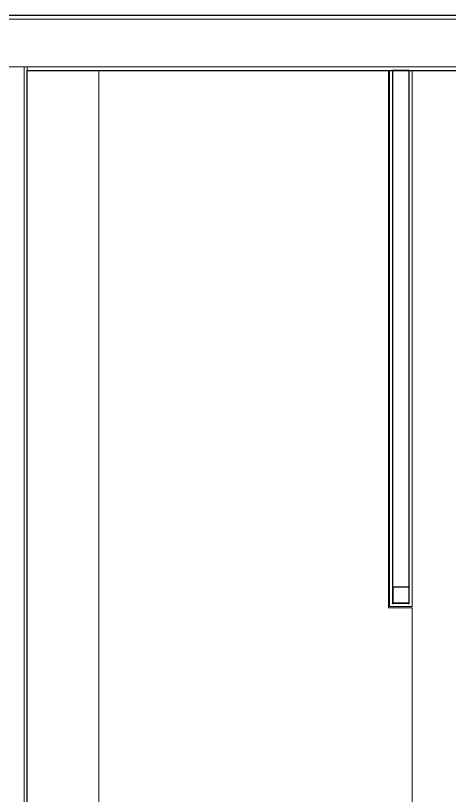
# Model space of a CAD drawing. Header units: inches. Extents: x 20001 to 27263, y -26025 to -18997.
# Drawn here: x 25305.4 to 25396, y -22521.9 to -22358.8 of the extents above; entities that cross this region are included whole.
import ezdxf

# ---------------------------------------------------------------- set-up
doc = ezdxf.new("R2010")
doc.units = ezdxf.units.IN
doc.header["$MEASUREMENT"] = 0
for name, color, linetype, lineweight in [('A-FLOR', 192, 'Continuous', 13), ('A-WALL', 113, 'Continuous', 13), ('I-WALL', 2, 'Continuous', 13), ('S-BEAM', 12, 'Continuous', 13), ('S-COLS', 52, 'Continuous', 13)]:
    doc.layers.add(name, color=color, linetype=linetype, lineweight=lineweight)

# ---------------------------------------------------------------- blocks, each defined once
blk = doc.blocks.new('HSS-Hollow Structural Section-Column - HSS3-1_2X3-1_2X1_8-V62-Site Plan - Phase 1')
at = {"layer": 'S-COLS', "color": 50, "lineweight": 15}
for p, q in [((1.518, 1.75), (-1.518, 1.75)), ((-1.518, 1.634), (1.518, 1.634)), ((-1.75, 1.518), (-1.75, -1.518)), ((-1.634, -1.518), (-1.634, 1.518)), ((1.634, 1.518), (1.634, -1.518)), ((1.75, -1.518), (1.75, 1.518)), ((1.518, -1.634), (-1.518, -1.634)), ((-1.518, -1.75), (1.518, -1.75))]:
    blk.add_line(p, q, dxfattribs=at)
for centre, radius, start, end in [((-1.518, 1.518), 0.232, 90, 180), ((-1.518, 1.518), 0.116, 90, 180), ((1.518, 1.518), 0.232, 360, 90), ((1.518, 1.518), 0.116, 0, 90), ((-1.518, -1.518), 0.232, 180, 270), ((-1.518, -1.518), 0.116, 180, 270), ((1.518, -1.518), 0.232, 270, 360), ((1.518, -1.518), 0.116, 270, 360)]:
    blk.add_arc(centre, radius, start, end, dxfattribs=at)
blk = doc.blocks.new('Locker Rooms and Restrooms_rvt-1-Site Plan - Phase 1')
at = {"layer": 'A-FLOR', "color": 7}
for p, q in [((25322.77, -22370.3), (25322.77, -22691.3)), ((25388.27, -22482.37), (25388.27, -22370.3)), ((25388.27, -22526.68), (25388.27, -22482.62))]:
    blk.add_line(p, q, dxfattribs=at)
at = {"layer": 'I-WALL', "color": 7}
for p, q in [((25383.27, -22482.37), (25383.27, -22370.43)), ((25383.27, -22370.43), (25383.52, -22370.43)), ((25383.52, -22370.43), (25383.52, -22482.37)), ((25383.27, -22482.37), (25383.27, -22482.62)), ((25388.27, -22482.62), (25383.27, -22482.62)), ((25383.52, -22482.37), (25388.27, -22482.37))]:
    blk.add_line(p, q, dxfattribs=at)
at = {"layer": 'I-WALL', "color": 10, "lineweight": 25}
for p, q in [((25384.14, -22370.3), (25384.14, -22478.47)), ((25387.64, -22370.3), (25384.14, -22370.3)), ((25387.64, -22478.47), (25387.64, -22370.3)), ((25384.14, -22481.51), (25384.14, -22481.74)), ((25384.14, -22481.74), (25384.37, -22481.74)), ((25387.41, -22481.74), (25387.64, -22481.74)), ((25387.64, -22481.74), (25387.64, -22481.51))]:
    blk.add_line(p, q, dxfattribs=at)
at = {"lineweight": 13}
blk.add_blockref('HSS-Hollow Structural Section-Column - HSS3-1_2X3-1_2X1_8-V62-Site Plan - Phase 1', (25385.89, -22479.99), dxfattribs=at)
blk = doc.blocks.new('Girt_C - 10_D-1253539-Site Plan - Phase 1')
at = {"layer": 'S-BEAM'}
for p, q in [((25479.88, -22359.55), (25163.16, -22359.55)), ((25163.16, -22369.55), (25479.88, -22369.55))]:
    blk.add_line(p, q, dxfattribs=at)

msp = doc.modelspace()

# ---------------------------------------------------------------- linework, layer by layer
at = {"layer": 'A-WALL', "lineweight": 9}
for p, q in [((25307.20273, -22369.55281), (25307.20273, -22767.95945)), ((25307.82773, -22370.30281), (25307.82773, -22369.55281))]:
    msp.add_line(p, q, dxfattribs=at)
at = {"layer": 'I-WALL', "lineweight": 25}
for p, q in [((25482.26523, -22358.80281), (25160.76523, -22358.80281)), ((25307.82773, -22370.30281), (25482.26523, -22370.30281)), ((25307.82773, -22767.95945), (25307.82773, -22370.30281))]:
    msp.add_line(p, q, dxfattribs=at)

# ---------------------------------------------------------------- block references
at = {"lineweight": 5}
msp.add_blockref('Locker Rooms and Restrooms_rvt-1-Site Plan - Phase 1', (0, 0), dxfattribs=at)
at = {"layer": 'S-BEAM'}
msp.add_blockref('Girt_C - 10_D-1253539-Site Plan - Phase 1', (0, 0), dxfattribs=at)

doc.saveas('drawing.dxf')
